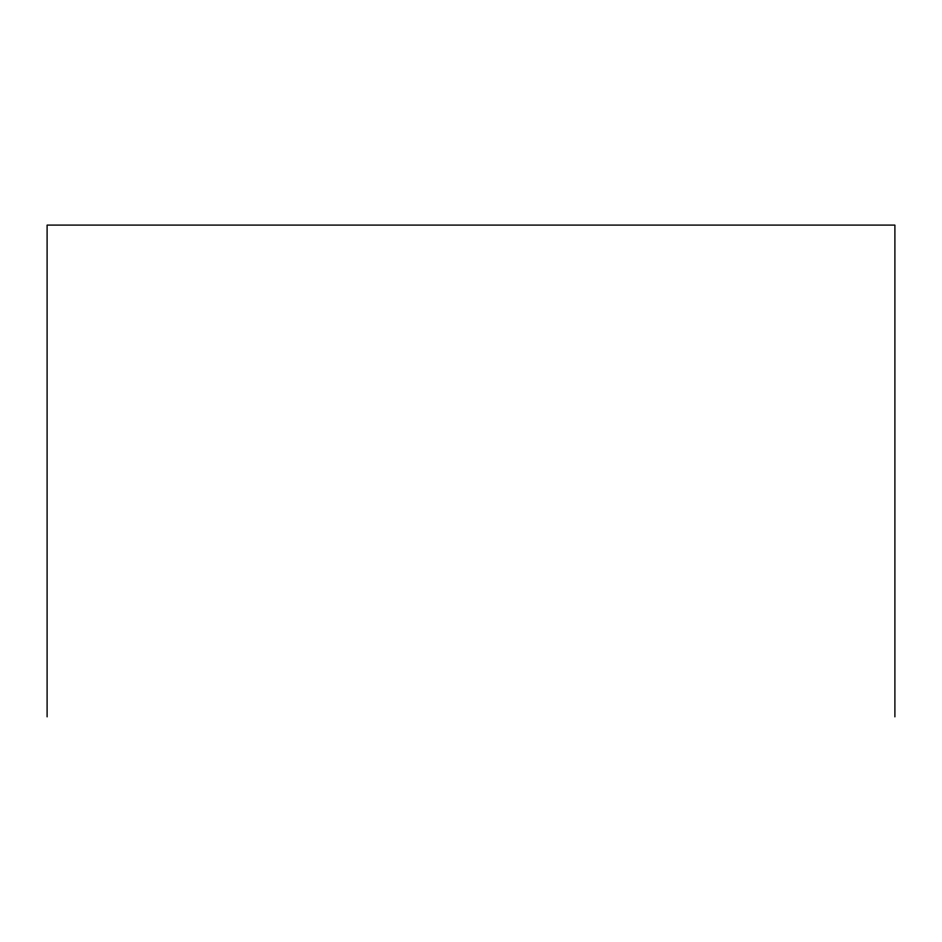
<?xml version="1.0" encoding="UTF-8"?>
<svg xmlns="http://www.w3.org/2000/svg" width="942" height="942" viewBox="0 0 942 942"><rect width="100%" height="100%" fill="white"/><g stroke="black" fill="none" stroke-linecap="round" stroke-linejoin="round"><path stroke-width="1.41" d="M894.9 716.909L894.9 225.091L47.1 225.091L47.1 716.909"/></g></svg>
